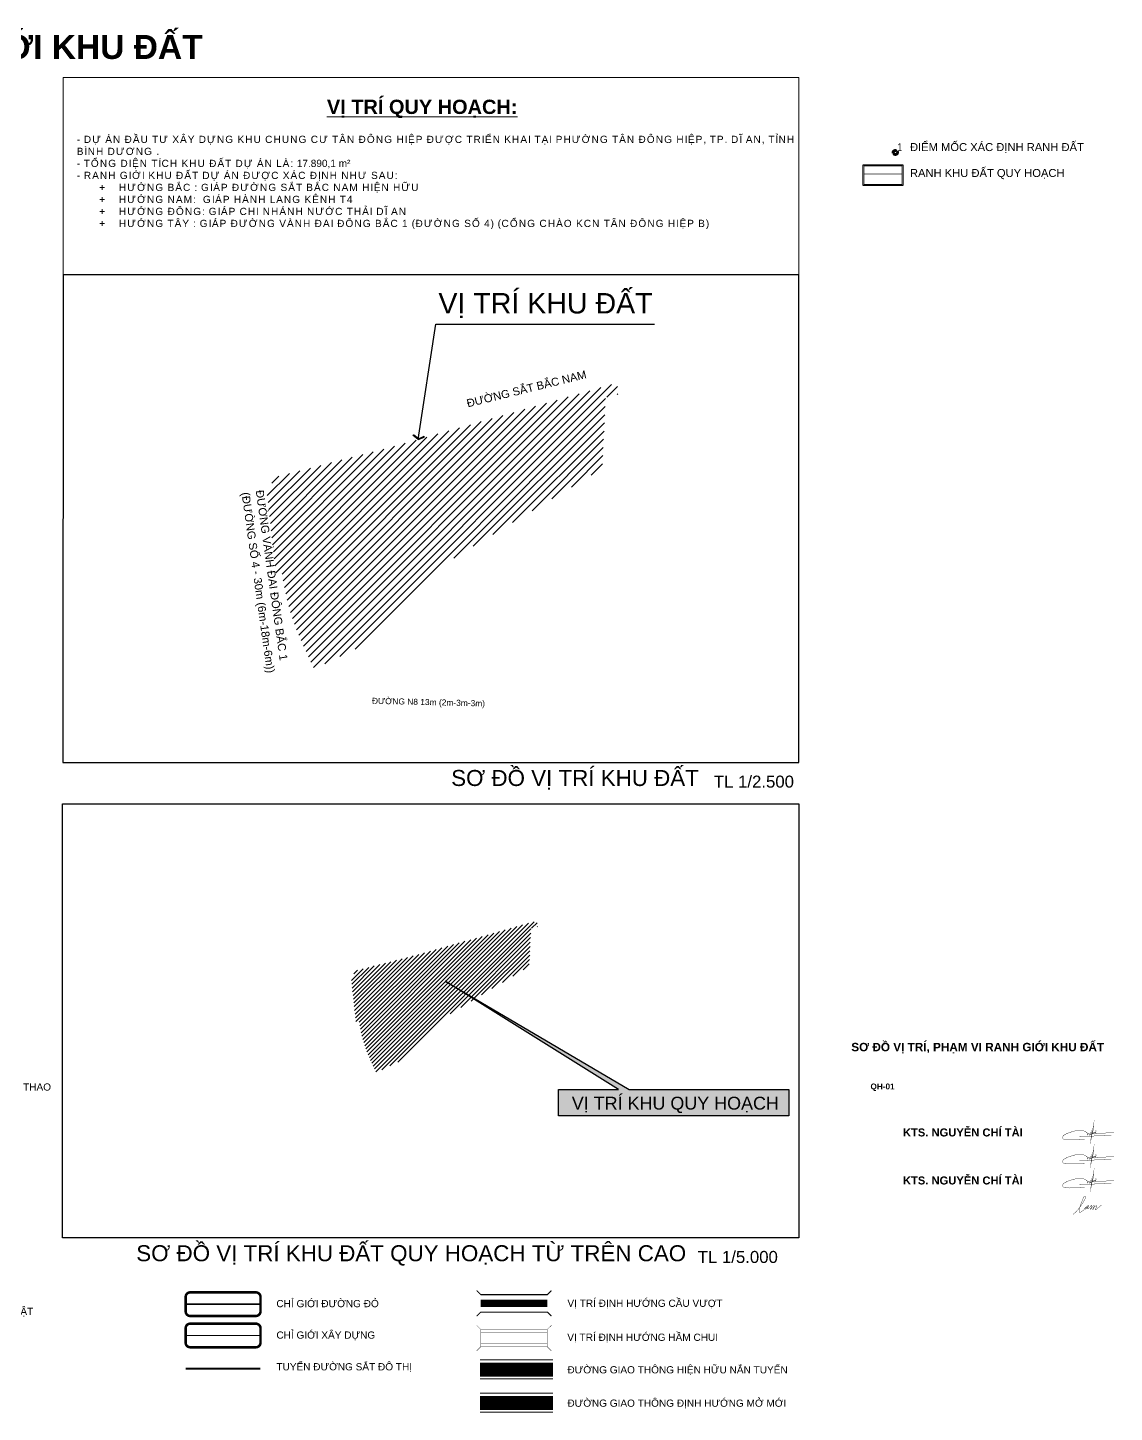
# Model space of a CAD drawing. Header units: millimetres. Extents: x 612557 to 613119, y 1207582 to 1207928.
# Drawn here: x 612847.3 to 613118.9, y 1207581.5 to 1207927.6 of the extents above; entities that cross this region are included whole.
import ezdxf
from ezdxf.enums import TextEntityAlignment as Align

# ---------------------------------------------------------------- set-up
doc = ezdxf.new("R2010")
doc.units = ezdxf.units.MM
doc.header["$MEASUREMENT"] = 0
for name, pattern in [('ACAD_ISO02W100', [15, 12, -3]), ('ACAD_ISO03W100', [30, 12, -18]), ('DASHDOT', [1, 0.5, -0.25, 0, -0.25]), ('DASHED2', [0.375, 0.25, -0.125]), ('HIDDEN', [0.375, 0.25, -0.125])]:
    doc.linetypes.add(name, pattern=pattern)
for name, color, linetype, lineweight in [('0- le duong', 36, 'Continuous', 18), ('0- long duong', 105, 'Continuous', 25), ('0- Tim duong', 7, 'DASHDOT', 9), ('0-text khung ten', 7, 'Continuous', 20), ('00-TEXT', 7, 'Continuous', 20), ('1-CAU', 7, 'Continuous', 9), ('2030 CGDD', 1, 'HIDDEN', 25), ('2030 CGXD', 7, 'HIDDEN', 25), ('4-11', 7, 'Continuous', 25), ('giao thong di an - cap phan khu$0$0-TEXT GIAO THONG', 7, 'Continuous', 25), ('Level 2', 7, 'Continuous', 0), ('Level 34', 7, 'Continuous', 0), ('MASTER - TEXT GHI CHU', 7, 'Continuous', 9)]:
    doc.layers.add(name, color=color, linetype=linetype, lineweight=lineweight)
for name, color, linetype in [('0-DUONG SAT DO THI', 1, 'Continuous'), ('0-Frame-text', 7, 'Continuous'), ('00.POINT', 7, 'Continuous'), ('2_Visible line', 41, 'Continuous'), ('3_Heavy line', 3, 'Continuous'), ('DUONG KV', 252, 'Continuous'), ('QH_Ranh giới lập quy hoạch', 1, 'QH_Ranh giới lập quy hoạch'), ('TAD - TEXT', 7, 'Continuous'), ('texttd', 7, 'Continuous'), ('TOA DO', 7, 'Continuous'), ('TT.TAD - LANDSCAPE - HATCH', 254, 'Continuous'), ('VS 1.5', 7, 'ACAD_ISO03W100'), ('XREF-KHUNG A2-Songhong$0$TEXT KHUNG', 7, 'Continuous')]:
    doc.layers.add(name, color=color, linetype=linetype)
doc.styles.add('@-ARCH-Dim', font='arial.ttf', dxfattribs={"width": 0.8})
doc.styles.add('arial', font='arial.ttf')
doc.styles.add('Khung ten 25062008$0$arial', font='arialbd.ttf', dxfattribs={"height": 2.5})
doc.styles.add('Khung ten1', font='', dxfattribs={"width": 0.82})
doc.styles.get("Standard").update_dxf_attribs({"font": 'arial.ttf'})
doc.styles.add('Wingding', font='wingding.ttf')
doc.styles.add('XREF-KHUNG A2-Songhong$0$XR KHUNG 4TO A0 NOI DAI$0$Khung ten 25062008$0$arial', font='arialbd.ttf', dxfattribs={"height": 2.5})
doc.styles.get('Khung ten1').set_extended_font_data('VNI-Helve', bold=True)
doc.linetypes.add('QH_Ranh giới lập quy hoạch', pattern='A,1.035069,["l",Wingding,S=1.5,R=0,X=0,Y=-0.68],2.464931', length=3.5)
doc.linetypes.add('TRACKS', pattern='A,0.15,[130,ltypeshp.shx,S=0.25,R=0,X=0,Y=0],0.15', length=0.3)
doc.dimstyles.get("Standard").update_dxf_attribs({"dimtxt": 0.18, "dimasz": 0.18, "dimexe": 0.18, "dimexo": 0.0625, "dimgap": 0.09, "dimtad": 0, "dimtih": 1, "dimtoh": 1, "dimdec": 4, "dimzin": 0, "dimdsep": 46, "dimtxsty": 'Standard', "dimcen": 0.09, "dimadec": 0, "dimazin": 0, "dimtfac": 1, "dimtdec": 4, "dimtofl": 0, "dimtmove": 0, "dimatfit": 3, "dimfxl": 1, "dimtolj": 1, "dimtzin": 0, "dimarcsym": 0})
picture_1 = doc.add_image_def('image1.jpg', size_in_pixel=(4543, 2677))

# ---------------------------------------------------------------- blocks, each defined once
blk = doc.blocks.new('fhh')
at = {"layer": '0- le duong', "ltscale": 30}
for points in [[(1649.3, -578.9), (1762, -578.9)], [(1649.3, -608.4), (1762, -608.4)], [(1649.3, -630.4), (1762, -630.4)], [(1649.3, -659.9), (1762, -659.9)]]:
    blk.add_lwpolyline(points, dxfattribs=at)
at = {"layer": '0- long duong', "linetype": 'Continuous', "ltscale": 30}
for points in [[(1649.3, -583.7), (1762, -583.7)], [(1649.3, -603.5), (1762, -603.5)], [(1649.3, -635.3), (1762, -635.3)], [(1649.3, -655), (1762, -655)]]:
    blk.add_lwpolyline(points, dxfattribs=at)
at = {"layer": '0- Tim duong', "ltscale": 10}
for p, q in [((1649.3, -593.6), (1762, -593.6)), ((1649.3, -645.2), (1762, -645.2))]:
    blk.add_line(p, q, dxfattribs=at)
at = {"layer": '0-DUONG SAT DO THI', "color": 1, "linetype": 'TRACKS', "lineweight": 0, "ltscale": 10, "const_width": 2.82, "flags": 128}
blk.add_lwpolyline([(1193.9, -592.5), (1309.6, -592.5)], dxfattribs=at)
at = {"layer": '1-CAU'}
for points, const_width in [([(1644.1, -471.7), (1650.4, -478), (1753.3, -478), (1759.7, -471.7)], 1.69), ([(1650.4, -491.5), (1753.3, -491.5)], 11.3), ([(1644.1, -511.2), (1650.4, -504.9), (1753.3, -504.9), (1759.7, -511.2)], 1.69)]:
    blk.add_lwpolyline(points, dxfattribs=dict(at, const_width=const_width))
at = {"layer": '1-CAU', "color": 7, "linetype": 'DASHED2', "ltscale": 5, "const_width": 0.564, "flags": 128}
for points in [[(1644.1, -525.4), (1650.4, -531.7), (1753.3, -531.7), (1759.7, -525.4)], [(1650.4, -531.7), (1650.4, -558.6)], [(1753.3, -531.7), (1753.3, -558.6)], [(1650.4, -536.9), (1753.3, -536.9)], [(1650.4, -553.4), (1753.3, -553.4)], [(1644.1, -564.9), (1650.4, -558.6), (1753.3, -558.6), (1759.7, -564.9)]]:
    blk.add_lwpolyline(points, dxfattribs=at)
at = {"layer": '2030 CGDD', "color": 7, "ltscale": 10, "const_width": 3.95, "flags": 128}
blk.add_lwpolyline([(1200.8, -510.9), (1302.6, -510.9, 0.414214), (1309.6, -504), (1309.6, -481.4, 0.414214), (1302.6, -474.5), (1200.8, -474.5, 0.414214), (1193.9, -481.4), (1193.9, -504, 0.414214)], format="xyb", close=True, dxfattribs=at)
at = {"layer": '2030 CGDD', "ltscale": 20, "const_width": 2.82, "flags": 128}
blk.add_lwpolyline([(1309.6, -492.7), (1193.9, -492.7)], dxfattribs=at)
at = {"layer": '2030 CGXD', "color": 7, "ltscale": 10, "const_width": 3.95, "flags": 128}
blk.add_lwpolyline([(1200.8, -559.3), (1302.6, -559.3, 0.414214), (1309.6, -552.4), (1309.6, -529.8, 0.414214), (1302.6, -522.9), (1200.8, -522.9, 0.414214), (1193.9, -529.8), (1193.9, -552.4, 0.414214)], format="xyb", close=True, dxfattribs=at)
at = {"layer": '2030 CGXD', "ltscale": 20, "const_width": 1.86, "flags": 128}
blk.add_lwpolyline([(1309.6, -541.1), (1193.9, -541.1)], dxfattribs=at)
at = {"layer": 'DUONG KV', "linetype": 'Continuous', "ltscale": 30, "const_width": 19.7, "flags": 128}
blk.add_lwpolyline([(1649.3, -593.6), (1762, -593.6)], dxfattribs=at)
at = {"layer": 'DUONG KV', "linetype": 'HIDDEN', "ltscale": 20, "const_width": 19.7, "flags": 128}
blk.add_lwpolyline([(1649.3, -645.2), (1762, -645.2)], dxfattribs=at)
at = {"layer": 'MASTER - TEXT GHI CHU', "color": 7, "char_height": 11.139, "width": 560, "attachment_point": 4, "style": 'arial'}
for s, insert in [('ĐẤT TRUNG TÂM THỂ DỤC THỂ THAO', (701.2, -158.1)), ('CHỈ GIỚI ĐƯỜNG ĐỎ', (1334.2, -491.9)), ('VỊ TRÍ ĐỊNH HƯỚNG CẦU VƯỢT', (1784.4, -492.5)), ('ĐẤT ĐẦU MỐI HẠ TẦNG KỸ THUẬT', (701.3, -505.1)), ('CHỈ GIỚI XÂY DỰNG', (1334.2, -541.7)), ('VỊ TRÍ ĐỊNH HƯỚNG HẦM CHUI', (1784.2, -545.1)), ('TUYẾN ĐƯỜNG SẮT ĐÔ THỊ', (1334.2, -590.7)), ('ĐƯỜNG GIAO THÔNG HIỆN HỮU NẮN TUYẾN', (1784.4, -595.4)), ('ĐƯỜNG GIAO THÔNG ĐỊNH HƯỚNG MỞ MỚI', (1784.4, -647))]:
    blk.add_mtext(s, dxfattribs=dict(at, insert=insert))
blk = doc.blocks.new('DIEM1')
at = {"layer": 'texttd'}
h = blk.add_hatch(color=256, dxfattribs=at)
h.dxf.hatch_style = 1
edge = h.paths.add_edge_path()
edge.add_arc((0, 0), 521, 0, 360)
edge = h.paths.add_edge_path(flags=17)
edge.add_arc((0, 0), 229, 0, 360)
at = {"layer": 'TOA DO', "linetype": 'ACAD_ISO02W100', "ltscale": 100}
h = blk.add_hatch(dxfattribs=at)
h.set_pattern_fill('_USER', color=256, scale=2250, angle=45, double=1, pattern_type=0)
h.set_pattern_definition([(45, (27130, 451291.3), (-1590.99, 1590.99), []), (135, (27130, 451291.3), (-1590.99, -1590.99), [])])
edge = h.paths.add_edge_path()
edge.add_arc((0, 0), 375, 0, 360)
for radius in [521, 229]:
    blk.add_circle((0, 0), radius, dxfattribs=at)
blk = doc.blocks.new('chuki')
at = {"layer": '3_Heavy line', "color": 164, "linetype": 'Continuous', "const_width": 0.077, "flags": 128}
for points in [[(-1.54, -1.25), (-1.9, -1.29), (-2.19, -1.31), (-2.36, -1.33), (-2.48, -1.34), (-2.86, -1.36), (-3.47, -1.38), (-3.89, -1.4), (-4.17, -1.41), (-4.46, -1.41), (-4.68, -1.41), (-4.96, -1.42), (-5.34, -1.41), (-5.67, -1.39), (-5.93, -1.35), (-6.18, -1.29), (-6.32, -1.22), (-6.42, -1.14), (-6.51, -1.01), (-6.54, -0.94), (-6.55, -0.84), (-6.53, -0.74), (-6.49, -0.63), (-6.43, -0.55), (-6.35, -0.46), (-6.24, -0.36), (-6.12, -0.27), (-6, -0.2), (-5.86, -0.12), (-5.72, -0.05), (-5.55, 0.03), (-5.33, 0.13), (-5.14, 0.21), (-4.94, 0.27), (-4.76, 0.34), (-4.54, 0.41), (-4.44, 0.44), (-4.26, 0.5), (-3.85, 0.6), (-3.65, 0.65), (-3.48, 0.68), (-3.05, 0.73), (-2.78, 0.74), (-2.58, 0.74), (-2.38, 0.74), (-2.16, 0.73), (-1.97, 0.7), (-1.7, 0.63), (-1.41, 0.51), (-1.09, 0.31), (-0.93, 0.16), (-0.87, 0.06), (-0.86, -0.04), (-0.86, -0.27), (-0.58, 0.13), (-0.55, 0.11), (-0.52, 0.06), (-0.5, -0.04), (-0.48, -0.18), (-0.47, -0.33), (-0.15, -0.12), (-0.06, -0.05), (-0.03, 0), (-0.01, 0.05), (0.02, 0.13), (0.05, 0.29), (-0.12, 0.26), (-0.23, 0.22), (-0.32, 0.01), (-0.28, -0.09), (-0.15, -0.12), (-0.06, -0.05), (-0.03, 0), (0.02, 0.13), (0.05, 0.29), (-0.13, -1.61), (0.53, 2.21), (0.29, -0.04), (0.54, 0.22), (0.68, 0.36), (0.78, 0.38), (0.68, 0.36), (0.54, 0.22), (0.53, 0.11), (0.55, 0.05), (0.6, 0.05), (0.64, 0.07), (0.74, 0.16), (0.81, 0.24), (0.85, 0.37), (0.78, 0.01), (0.99, 0.31), (1.03, 0.38), (0.98, 0.24), (0.95, 0.08), (4.95, 0.23), (5.18, 0.25)], [(-2.75, -0.68), (-0.22, -0.55), (0.14, -0.53), (1.9, -0.47), (2.87, -0.44), (4.5, -0.39)]]:
    blk.add_lwpolyline(points, dxfattribs=at)

msp = doc.modelspace()

# ---------------------------------------------------------------- hatches: boundary and pattern name
h = msp.add_hatch(color=256)
h.dxf.hatch_style = 1
h.paths.add_polyline_path([(612943.73, 1207825.83), (612943.7, 1207825.63), (612944.94, 1207824.64), (612946.4, 1207825.25), (612946.43, 1207825.45), (612944.97, 1207824.85)])
at = {"layer": '2_Visible line', "true_color": 0xcd2027}
h = msp.add_hatch(dxfattribs=at)
h.set_pattern_fill('ANSI31', color=242, scale=11)
h.set_pattern_definition([(45, (-320.9998, 1.2571), (-0.9722718241, 0.9722718241), [])])
h.paths.add_polyline_path([(612994.66, 1207838.76), (612994.87, 1207835.93), (612991.79, 1207835.15), (612990.92, 1207817.4), (612951.62, 1207793.68), (612929.88, 1207772.64), (612918.89, 1207767.3), (612916.33, 1207772.89), (612914.69, 1207776.6), (612913.44, 1207780.01), (612912.39, 1207783.47), (612911.64, 1207786.92), (612911.05, 1207790.03), (612910.87, 1207791.4), (612909.32, 1207791.26), (612907.05, 1207811.99), (612908.56, 1207812.07), (612908.23, 1207814.99), (612935.87, 1207822.13), (612937.01, 1207822.39)])

# ---------------------------------------------------------------- linework, layer by layer
for p, q in [((612943.7, 1207825.63), (612943.73, 1207825.83)), ((612944.94, 1207824.64), (612943.7, 1207825.63)), ((612944.97, 1207824.85), (612943.73, 1207825.83)), ((612944.94, 1207824.64), (612946.4, 1207825.25)), ((612944.97, 1207824.85), (612946.43, 1207825.45)), ((612946.4, 1207825.25), (612946.43, 1207825.45))]:
    msp.add_line(p, q)
at = {"layer": '3_Heavy line', "color": 156, "linetype": 'Continuous', "const_width": 0.077, "flags": 128}
for points in [[(613108.58, 1207631, 0.012152), (613108.85, 1207631.18, 0.023466), (613108.98, 1207631.29, 0.003808), (613109.38, 1207631.64, 0.031647), (613109.42, 1207631.69, 0.001126), (613109.55, 1207631.84, 0.000429), (613109.89, 1207632.23, 0.000396), (613110.25, 1207632.66, 0.002748), (613110.3, 1207632.72, 0.043388), (613110.39, 1207632.86, -0.017387), (613110.6, 1207633.2, -0.013896), (613110.9, 1207633.62, 0.021691), (613111.09, 1207633.9, 0.01133), (613111.19, 1207634.06, 0.004643), (613111.41, 1207634.47, 0.00699), (613111.6, 1207634.83, 0.042519), (613111.62, 1207634.89, 0.008619), (613111.63, 1207634.93, 0.001126), (613111.7, 1207635.2, 0.002428), (613111.73, 1207635.33, 0.003683), (613111.76, 1207635.41, 0.165465), (613111.75, 1207635.48, 0.12347), (613111.7, 1207635.54, 0.169235), (613111.65, 1207635.56, 0.084563), (613111.55, 1207635.54, 0.145666), (613111.36, 1207635.4, 0.07195), (613111.13, 1207634.98, 0.021053), (613111.02, 1207634.64, -0.029023), (613110.94, 1207634.4, -0.024352), (613110.76, 1207634.01, 0.025241), (613110.59, 1207633.63, 0.027992), (613110.4, 1207633.08, 0.026053), (613110.27, 1207632.46, 0.017551), (613110.23, 1207632.18, 0.019507), (613110.22, 1207631.92, 0.042497), (613110.23, 1207631.71, 0.048339), (613110.28, 1207631.52, 0.083323), (613110.35, 1207631.39, 0.404775), (613110.39, 1207631.39, 0.008083), (613110.43, 1207631.42, 0.001604), (613110.62, 1207631.58, 0.000692), (613111.16, 1207632.02, 0.002472), (613111.31, 1207632.14, 0.045859), (613111.4, 1207632.24, -0.015741), (613111.66, 1207632.53, -0.137868), (613112.22, 1207632.87, 0.243127), (613112.5, 1207633.13, 0.134753), (613112.5, 1207633.18, 0.039966), (613112.46, 1207633.33)], [(613112.46, 1207633.33, -0.009133), (613112.29, 1207633.18, -0.016711), (613112.2, 1207633.1, -0.01162), (613111.98, 1207632.94, 0.015275), (613111.81, 1207632.81, 0.046298), (613111.71, 1207632.72, 0.040467), (613111.62, 1207632.6, 0.181128), (613111.59, 1207632.43, 0.273773), (613111.66, 1207632.35, 0.126137), (613111.76, 1207632.34, 0.119138), (613111.85, 1207632.38, 0.033201), (613111.93, 1207632.45, 0.037014), (613112, 1207632.52, 0.060276), (613112.08, 1207632.66, -0.064634), (613112.16, 1207632.79, -0.042838), (613112.28, 1207632.91, -0.053776), (613112.38, 1207632.99, -0.036653), (613112.47, 1207633.03, -0.515272), (613112.48, 1207633.03, -0.198031), (613112.46, 1207632.96, 0.052642), (613112.32, 1207632.78, 0.007888), (613112.22, 1207632.62, 0.021591), (613112.19, 1207632.55, 0.10975), (613112.18, 1207632.5, 0.115936), (613112.2, 1207632.44, 0.125521), (613112.22, 1207632.41, 0.112174), (613112.26, 1207632.4, 0.108513), (613112.32, 1207632.4, 0.078437), (613112.4, 1207632.44, 0.03961), (613112.54, 1207632.56, 0.014079), (613112.93, 1207632.94, 0.011707), (613113.08, 1207633.11, -0.017532), (613113.19, 1207633.22, -0.06172), (613113.3, 1207633.31, -0.208824), (613113.34, 1207633.32, -0.262801), (613113.36, 1207633.3, -0.058233), (613113.37, 1207633.2, -0.068436), (613113.36, 1207633.09, -0.022078), (613113.26, 1207632.78, -0.169729), (613113.03, 1207632.48, 0.332374), (613112.95, 1207632.28, 0.088279), (613112.99, 1207632.21, 0.504384), (613113.01, 1207632.21, 0.036074), (613113.05, 1207632.27, -0.01293), (613113.15, 1207632.45, -0.004881), (613113.4, 1207632.84, -0.010306), (613113.52, 1207633.03, -0.135754), (613113.66, 1207633.14, -0.134257), (613113.85, 1207633.17, -0.090269), (613113.96, 1207633.14, -0.413128), (613113.97, 1207633.11, -0.001803), (613113.95, 1207633.06, 0.001704), (613113.92, 1207633.01, 0.00012), (613113.88, 1207632.93, -0.000057), (613113.79, 1207632.74, -0.027499), (613113.6, 1207632.43, 0.05853), (613113.53, 1207632.27, 0.368364), (613113.55, 1207632.2, 0.347938), (613113.63, 1207632.22, 0.057927), (613113.66, 1207632.26, 0.011045), (613113.79, 1207632.5, 0.031608), (613113.92, 1207632.81, -0.067743), (613113.99, 1207632.95, -0.119654), (613114.05, 1207633.01, -0.037012), (613114.31, 1207633.12, -0.03371), (613114.48, 1207633.17, -0.108275), (613114.53, 1207633.17, -0.195484), (613114.58, 1207633.13, -0.224668), (613114.59, 1207633.07, -0.091795), (613114.55, 1207633, 0.060884), (613114.48, 1207632.89, 0.029714), (613114.4, 1207632.67, -0.04856), (613114.34, 1207632.54, -0.052031), (613114.28, 1207632.46, 0.035816), (613114.19, 1207632.33, 0.037106), (613114.14, 1207632.24, 0.071209), (613114.12, 1207632.19, 0.333177), (613114.16, 1207632.13, 0.276478), (613114.24, 1207632.14, 0.001087), (613114.32, 1207632.2, 0.000499), (613114.48, 1207632.33, 0.000007), (613114.55, 1207632.38, 0.000002), (613114.83, 1207632.6, 0.002268), (613115.23, 1207632.91, 0.001666), (613115.78, 1207633.35)]]:
    msp.add_lwpolyline(points, format="xyb", dxfattribs=at)
at = {"layer": 'Level 2'}
msp.add_lwpolyline([(612856.15, 1207915.11), (613040.09, 1207915.11), (613040.09, 1207865.79), (612856.15, 1207865.79)], close=True, dxfattribs=at)
at = {"layer": 'QH_Ranh giới lập quy hoạch', "ltscale": 0.8, "const_width": 0.141}
msp.add_lwpolyline([(613056.4, 1207891), (613065.82, 1207891)], dxfattribs=at)
at = {"layer": 'TT.TAD - LANDSCAPE - HATCH', "color": 0, "linetype": 'Continuous'}
msp.add_lwpolyline([(613066.1, 1207888.14), (613056.13, 1207888.14), (613056.13, 1207893.28), (613066.1, 1207893.28)], close=True, dxfattribs=at)
at = {"layer": 'TT.TAD - LANDSCAPE - HATCH', "color": 0, "linetype": 'Continuous', "const_width": 0.139}
msp.add_lwpolyline([(613065.82, 1207888.42), (613056.4, 1207888.42), (613056.4, 1207893), (613065.82, 1207893)], close=True, dxfattribs=at)

# ---------------------------------------------------------------- block references
at = {"layer": '00.POINT', "xscale": 1.1, "yscale": 1.1, "zscale": 1.1}
for p in [(613113.21, 1207651.16), (613113.21, 1207645.16), (613113.21, 1207639.16)]:
    msp.add_blockref('chuki', p, dxfattribs=at)
at = {"layer": 'TOA DO', "ltscale": 30, "xscale": 0.001385416666666667, "yscale": 0.001385416666666667, "zscale": 0.001385416666666667}
msp.add_blockref('DIEM1', (613064.2, 1207896.37), dxfattribs=at)

# ---------------------------------------------------------------- texts
at = {"style": 'arial'}
msp.add_text('VỊ TRÍ KHU ĐẤT', height=5.1111, dxfattribs=at).set_placement((612949.98, 1207856.13))
at = {"insert": (612947.52, 1207759.77), "char_height": 1.5, "width": 48.425, "attachment_point": 2, "rotation": 358.6464, "style": 'arial', "bg_fill": 2}
msp.add_mtext('ĐƯỜNG N8 13m (2m-3m-3m)', dxfattribs=at)
at = {"color": 7, "linetype": 'Continuous', "insert": (612953.17, 1207742.06, 46.1), "char_height": 4, "attachment_point": 1, "style": 'arial'}
msp.add_mtext('SƠ ĐỒ VỊ TRÍ KHU ĐẤT', dxfattribs=at)
at = {"color": 7, "linetype": 'Continuous', "insert": (613018.83, 1207740.65, 46.1), "char_height": 3, "attachment_point": 1}
msp.add_mtext('{\\fVNI-Helve|b0|i0|c0|p2;TL 1/2.500}', dxfattribs=at)
at = {"layer": '0-Frame-text', "color": 10, "style": 'Khung ten 25062008$0$arial'}
for s, height, p in [('SƠ ĐỒ VỊ TRÍ, PHẠM VI RANH GIỚI KHU ĐẤT', 6, (612800.77, 1207919.74, 46.1)), ('SƠ ĐỒ VỊ TRÍ, PHẠM VI RANH GIỚI KHU ĐẤT', 2.1, (613084.79, 1207671.77, 16.14)), ('QH-01', 1.47, (613061.01, 1207662.24, 11.29))]:
    msp.add_text(s, height=height, dxfattribs=at).set_placement(p, align=Align.CENTER)
at = {"layer": '0-text khung ten', "insert": (612859.57, 1207900.55), "char_height": 1.8, "width": 180.5138, "attachment_point": 1, "style": 'arial'}
msp.add_mtext('\\A1;{\\T1.15;- DỰ ÁN ĐẦU TƯ XÂY DỰNG KHU CHUNG CƯ TÂN ĐÔNG HIỆP Đ\\fArial|b0|i0|c163|p34;ƯỢ\\fArial|b0|i0|c0|p34;C \\fArial|b0|i0|c163|p34;TRIỂ\\fArial|b0|i0|c0|p34;N \\fArial|b0|i0|c163|p34;KH\\fArial|b0|i0|c0|p34;A\\fArial|b0|i0|c163|p34;I\\fArial|b0|i0|c0|p34; \\fArial|b0|i0|c163|p34;TẠI\\fArial|b0|i0|c0|p34; \\fArial|b0|i0|c163|p34;PHƯỜNG\\fArial|b0|i0|c0|p34; TÂN ĐÔNG HIỆP\\fArial|b0|i0|c163|p34;,\\fArial|b0|i0|c0|p34; \\fArial|b0|i0|c163|p34;T\\fArial|b0|i0|c0|p34;P.\\fArial|b0|i0|c163|p34; DĨ AN, TỈNH BÌNH DƯƠNG \\fArial|b0|i0|c0|p34;.\\P- \\fArial|b0|i0|c163|p34;TỔ\\fArial|b0|i0|c0|p34;N\\fArial|b0|i0|c163|p34;G\\fArial|b0|i0|c0|p34; D\\fArial|b0|i0|c163|p34;IỆ\\fArial|b0|i0|c0|p34;N \\fArial|b0|i0|c163|p34;TÍ\\fArial|b0|i0|c0|p34;C\\fArial|b0|i0|c163|p34;H\\fArial|b0|i0|c0|p34; \\fArial|b0|i0|c163|p34;KHU\\fArial|b0|i0|c0|p34; \\fArial|b0|i0|c163|p34;ĐẤT\\fArial|b0|i0|c0|p34; D\\fArial|b0|i0|c163|p34;Ự\\fArial|b0|i0|c0|p34; \\fArial|b0|i0|c163|p34;Á\\fArial|b0|i0|c0|p34;N \\fArial|b0|i0|c163|p34;LÀ:\\fArial|b0|i0|c0|p34; \\T1;\\C7;17.890,1 m²\\T1.15;\\C256; \\P- \\fArial|b0|i0|c163|p34;R\\fArial|b0|i0|c0|p34;AN\\fArial|b0|i0|c163|p34;H\\fArial|b0|i0|c0|p34; \\fArial|b0|i0|c163|p34;GIỚI\\fArial|b0|i0|c0|p34; \\fArial|b0|i0|c163|p34;KHU\\fArial|b0|i0|c0|p34; \\fArial|b0|i0|c163|p34;ĐẤT\\fArial|b0|i0|c0|p34; D\\fArial|b0|i0|c163|p34;Ự\\fArial|b0|i0|c0|p34; \\fArial|b0|i0|c163|p34;Á\\fArial|b0|i0|c0|p34;N \\fArial|b0|i0|c163|p34;ĐƯỢ\\fArial|b0|i0|c0|p34;C X\\fArial|b0|i0|c163|p34;Á\\fArial|b0|i0|c0|p34;C \\fArial|b0|i0|c163|p34;ĐỊ\\fArial|b0|i0|c0|p34;N\\fArial|b0|i0|c163|p34;H\\fArial|b0|i0|c0|p34; N\\fArial|b0|i0|c163|p34;HƯ\\fArial|b0|i0|c0|p34; \\fArial|b0|i0|c163|p34;S\\fArial|b0|i0|c0|p34;A\\fArial|b0|i0|c163|p34;U:\\fArial|b0|i0|c0|p34;\\P       +    HƯỚNG BẮC : GIÁP ĐƯỜNG SẮT BẮC NAM HIỆN HỮU\\P       +    HƯỚNG NAM:  GIÁP HÀNH LANG KÊNH T4      \\P       +    HƯỚNG ĐÔNG:\\fArial|b0|i0|c163|p34; \\fArial|b0|i0|c0|p34;GIÁP CHI NHÁNH NƯỚC THẢI DĨ AN\\P       +    HƯỚNG TÂY : GIÁP ĐƯỜNG VÀNH ĐAI ĐÔNG BẮC 1 (ĐƯỜNG SỐ 4) (CỔNG CHÀO KCN TÂN ĐÔNG HIỆP B)}', dxfattribs=at)
at = {"layer": '4-11', "color": 7, "linetype": 'Continuous', "lineweight": 13, "style": 'Khung ten1'}
msp.add_text('%%UVÒ TRÍ QUY HOAÏCH:', height=3.5678, dxfattribs=at).set_placement((612922.11, 1207905.99, 28.81))
at = {"layer": 'giao thong di an - cap phan khu$0$0-TEXT GIAO THONG', "style": 'arial'}
msp.add_text('ĐƯỜNG SẮT BẮC NAM', height=2, rotation=13.818, dxfattribs=at).set_placement((612971.93, 1207837.59), align=Align.MIDDLE)
at = {"layer": 'Level 34', "color": 7, "linetype": 'Continuous', "lineweight": 0, "style": 'arial'}
for s, p in [('ĐƯỜNG VÀNH ĐAI ĐÔNG BẮC 1', (612904.3, 1207811.86, -10)), ('(ĐƯỜNG SỐ 4 - 30m (6m-18m-6m))', (612900.74, 1207811.32, -10))]:
    msp.add_text(s, height=2, rotation=278.0634, dxfattribs=at).set_placement(p)
at = {"layer": 'TAD - TEXT', "linetype": 'Continuous', "ltscale": 5, "style": 'arial'}
for s, p in [('ĐIỂM MỐC XÁC ĐỊNH RANH ĐẤT', (613067.87, 1207896.72)), ('RANH KHU ĐẤT QUY HOẠCH', (613067.86, 1207890.24))]:
    msp.add_text(s, height=2, dxfattribs=at).set_placement(p)
at = {"layer": 'TOA DO', "ltscale": 30, "style": '@-ARCH-Dim', "width": 0.8}
msp.add_text(' 1', height=1.944, dxfattribs=at).set_placement((613064.1, 1207896.72))
at = {"layer": 'XREF-KHUNG A2-Songhong$0$TEXT KHUNG', "style": 'XREF-KHUNG A2-Songhong$0$XR KHUNG 4TO A0 NOI DAI$0$Khung ten 25062008$0$arial'}
for p in [(613066.11, 1207650.48), (613066.11, 1207638.48)]:
    msp.add_text('KTS. NGUYỄN CHÍ TÀI', height=2, dxfattribs=at).set_placement(p)

# ---------------------------------------------------------------- pictures from other files: only their frames are drawn
at = {"layer": '00.POINT'}
image = msp.add_image(picture_1, insert=(612856.04, 1207625.13), size_in_units=(184.04, 108.45), dxfattribs=at)
image.dxf.flags = 7

# ---------------------------------------------------------------- leaders
msp.add_leader([(612944.94, 1207824.64), (612949.37, 1207853.43), (613004, 1207853.43)], dimstyle='Standard', override={"dimgap": 0.09, "dimtad": 0})

# ---------------------------------------------------------------- next in the draw order: linework, layer by layer
msp.add_lwpolyline([(612856.05, 1207743.91), (613040.09, 1207743.91), (613040.09, 1207865.79), (612856.15, 1207865.79)], close=True)

# ---------------------------------------------------------------- next in the draw order: block references
at = {"layer": 'VS 1.5', "xscale": 0.1616, "yscale": 0.1616, "zscale": 0.1616}
msp.add_blockref('fhh', (612693.87, 1207688.19), dxfattribs=at)

# ---------------------------------------------------------------- next in the draw order: hatches: boundary and pattern name
at = {"layer": '00-TEXT', "true_color": 0xadddf7}
h = msp.add_hatch(color=141, dxfattribs=at)
h.dxf.hatch_style = 1
h.paths.add_polyline_path([(612995, 1207662.19), (612951.64, 1207689.27), (612997.65, 1207662.19), (613037.56, 1207662.19), (613037.56, 1207655.65), (612979.98, 1207655.65), (612979.98, 1207662.19)])
at = {"layer": '2_Visible line', "true_color": 0xcd2027}
h = msp.add_hatch(dxfattribs=at)
h.set_pattern_fill('ANSI31', color=242, scale=5.837626)
h.set_pattern_definition([(45, (287492.156, 566713.144), (-0.5159781011, 0.5159781011), [])])
h.paths.add_polyline_path([(612974.64, 1207704.36), (612974.75, 1207702.86), (612973.12, 1207702.45), (612972.66, 1207693.03), (612951.8, 1207680.44), (612940.26, 1207669.27), (612934.43, 1207666.44), (612933.07, 1207669.4), (612932.2, 1207671.37), (612931.54, 1207673.18), (612930.98, 1207675.02), (612930.58, 1207676.85), (612930.27, 1207678.5), (612930.18, 1207679.23), (612929.35, 1207679.15), (612928.14, 1207690.15), (612928.95, 1207690.2), (612928.77, 1207691.75), (612943.44, 1207695.53), (612944.05, 1207695.68)])

# ---------------------------------------------------------------- next in the draw order: linework, layer by layer
at = {"layer": '00.POINT', "elevation": 0.25}
msp.add_lwpolyline([(612995, 1207662.19), (612951.64, 1207689.27), (612997.65, 1207662.19), (613037.56, 1207662.19), (613037.56, 1207655.65), (612979.98, 1207655.65), (612979.98, 1207662.19)], close=True, dxfattribs=at)

# ---------------------------------------------------------------- next in the draw order: texts
at = {"color": 7, "linetype": 'Continuous', "insert": (612874.45, 1207623.3), "char_height": 4, "attachment_point": 1, "style": 'arial'}
msp.add_mtext('SƠ ĐỒ VỊ TRÍ KHU ĐẤT QUY HOẠCH TỪ TRÊN CAO', dxfattribs=at)
at = {"color": 7, "linetype": 'Continuous', "insert": (613014.8, 1207621.87, 46.1), "char_height": 3, "attachment_point": 1}
msp.add_mtext('{\\fVNI-Helve|b0|i0|c0|p2;TL 1/5.000}', dxfattribs=at)
at = {"layer": '00-TEXT', "color": 7, "style": 'arial'}
msp.add_text('VỊ TRÍ KHU QUY HOẠCH', height=3.2072, dxfattribs=at).set_placement((613009.21, 1207658.8, 0.25), align=Align.MIDDLE_CENTER)

doc.saveas('drawing.dxf')
